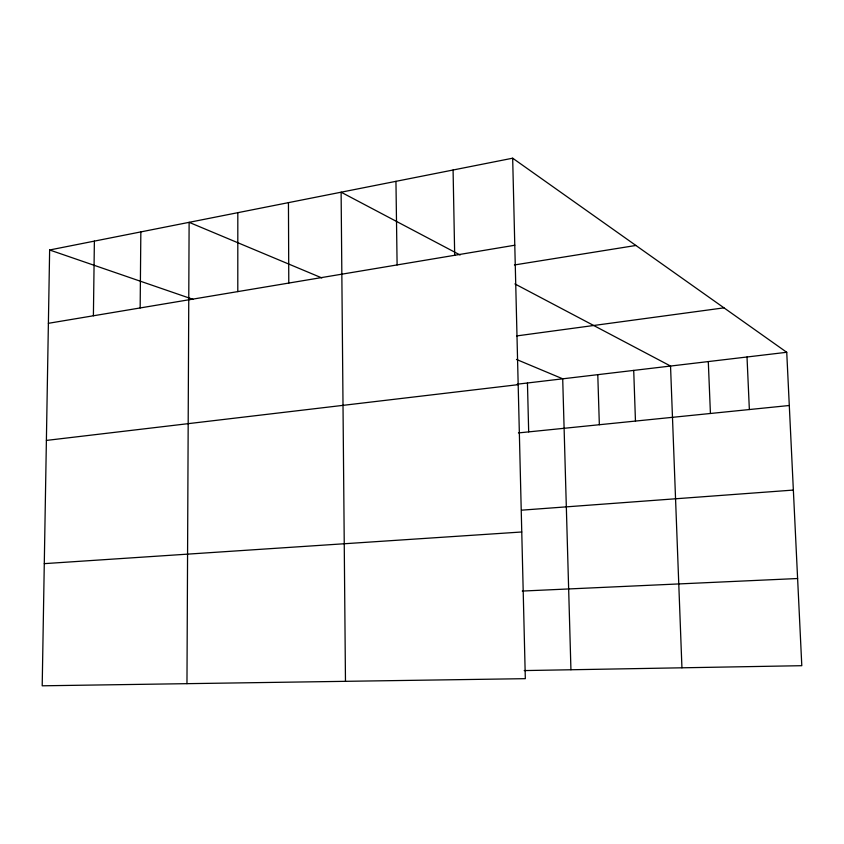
<?xml version="1.0" encoding="UTF-8"?>
<svg xmlns="http://www.w3.org/2000/svg" width="844" height="844" viewBox="0 0 844 844"><rect width="100%" height="100%" fill="white"/><g stroke="black" fill="none" stroke-linecap="round" stroke-linejoin="round"><path stroke-width="1.27" d="M237.797 291.602L237.818 212.677M186.967 683.661L189.119 222.331L321.838 277.919M140.157 307.954L140.843 231.9M93.399 315.783L94.38 241.11M49.638 249.982L42.2 685.803L525.327 678.671L512.667 158.197L49.638 249.982L192.97 299.314M48.382 323.315L514.787 245.224M514.429 264.963L635.901 245.467M516.707 335.923L723.983 307.849M517.256 384.199L786.735 352.286L801.8 665.694L524.198 670.579M46.388 440.42L518.174 384.653M518.438 432.919L789.288 405.5M521.603 510.166L793.36 490.069M44.289 563.644L521.761 531.984M522.267 591.064L797.612 578.52M516.465 359.438L562.705 378.808L570.934 669.756M460.107 254.993L341.113 192.2L345.47 681.33M514.914 283.922L670.537 366.043L681.941 667.804M512.667 158.197L786.735 352.286M747.014 356.991L749.356 409.54M708.295 361.57L710.426 413.486M633.717 370.411L635.458 421.072M597.784 374.662L599.346 424.722M527.447 382.986L528.682 431.875M453.08 170.003L454.694 255.289M395.952 181.333L397.102 264.932M288.448 202.644L288.785 283.067"/></g></svg>
